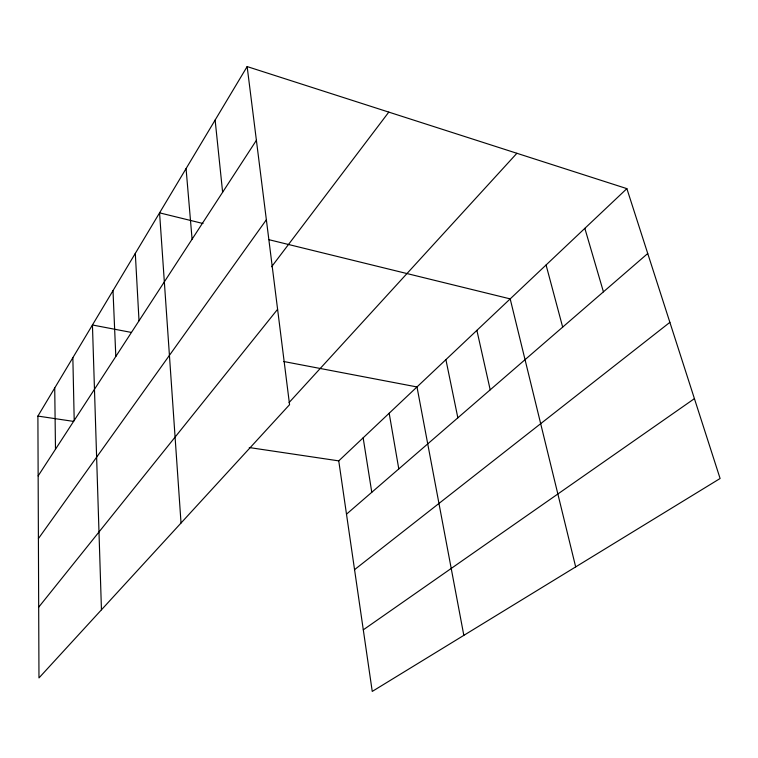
<?xml version="1.0" encoding="UTF-8"?>
<svg xmlns="http://www.w3.org/2000/svg" width="758" height="758" viewBox="0 0 758 758"><rect width="100%" height="100%" fill="white"/><g stroke="black" fill="none" stroke-linecap="round" stroke-linejoin="round"><path stroke-width="1.14" d="M247.146 66.581L289.565 404.677L38.971 677.936L37.9 416.085L247.146 66.581L626.875 188.638L720.1 478.497L372.244 691.419L338.75 460.873L626.875 188.638M38.146 475.901L256.394 140.315M38.402 538.616L266.361 219.782M271.62 266.74L388.797 112.108M38.686 607.186L277.599 309.292M289.092 402.536L516.89 153.287M346.501 514.17L647.739 253.504M354.555 569.646L669.883 322.349M363.3 629.832L694.423 398.642M37.9 416.085L73.678 421.41M249.268 447.552L338.75 460.873M131.248 332.402L92.438 324.993L101.449 609.811M283.776 361.519L416.995 386.95L463.83 635.365M203.021 223.515L159.568 212.856L181.029 523.029M269.128 239.736L510.191 298.889L575.673 566.899M584.844 228.347L603.434 291.839M546.073 264.987L562.673 327.115M476.886 330.355L490.199 389.82M445.903 359.633L457.851 417.819M389.176 413.233L398.793 468.918M363.148 437.821L371.78 492.293M215.13 120.048L222.625 192.238M186.07 168.589L192.087 239.196M135.303 253.39L139.017 320.795M112.999 290.636L115.813 356.478M72.853 357.7L74.208 420.463M54.728 387.973L55.486 449.238"/></g></svg>
